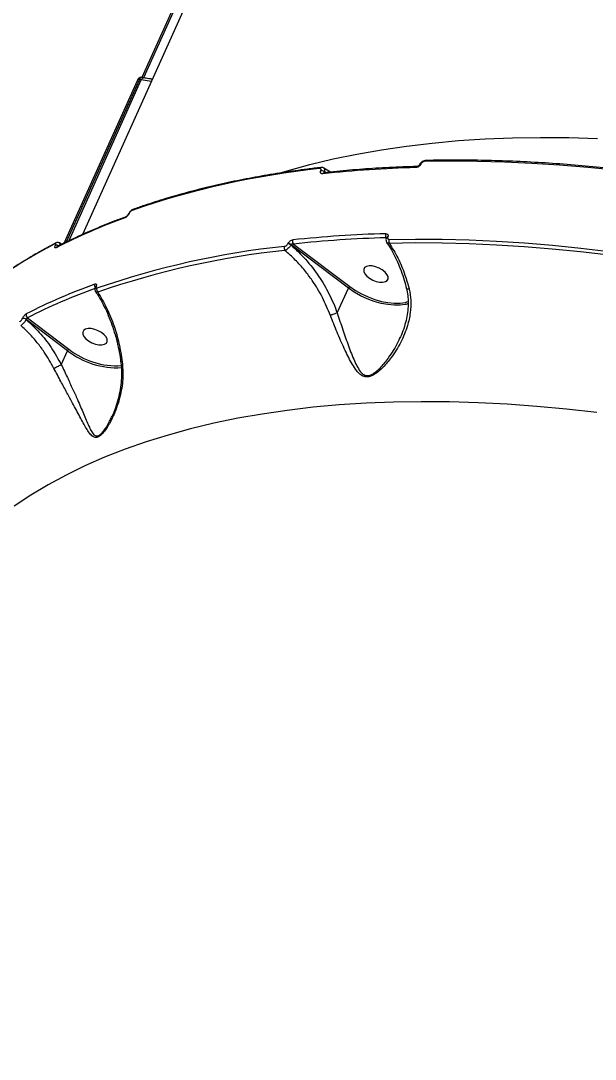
# Model space of a CAD drawing. Header units: millimetres. Extents: x -6901 to 7060, y -7557 to 6158.
# Drawn here: x -1158.6 to -961.8, y 1472.2 to 1827.6 of the extents above; entities that cross this region are included whole.
import ezdxf

# ---------------------------------------------------------------- set-up
doc = ezdxf.new("R2010")
doc.units = ezdxf.units.MM
for name, color, linetype in [('DIKOM_ОБЪЕКТ', 7, 'Continuous'), ('DIKOM_РАЗМЕР_ЗОНА', 7, 'Continuous'), ('DIKOM_РАЗМЕР_ОБЪЕКТА', 7, 'Continuous')]:
    doc.layers.add(name, color=color, linetype=linetype)
doc.styles.add('style1', font='arial.ttf', dxfattribs={"width": 0.8})
doc.dimstyles.new('1-50', dxfattribs={"dimtxt": 300, "dimasz": 200, "dimexe": 100, "dimexo": 0, "dimgap": 100, "dimtad": 1, "dimtxsty": 'style1', "dimcen": 200, "dimclrd": 7, "dimclre": 7, "dimclrt": 7, "dimadec": 1, "dimazin": 2, "dimtfac": 1, "dimtmove": 0, "dimatfit": 2, "dimfxl": 0, "dimlwd": 25, "dimlwe": 18, "dimarcsym": 0})

# ---------------------------------------------------------------- blocks, each defined once
blk = doc.blocks.new('*D2')
at = {"layer": 'Defpoints', "color": 0, "transparency": 16777216}
for p in [(-1102.73, 4151.17), (-5819.23, -4492.42), (4721.24, -4492.42)]:
    blk.add_point(p, dxfattribs=at)
at = {"layer": 'DIKOM_РАЗМЕР_ОБЪЕКТА', "color": 7, "lineweight": 18, "transparency": 16777216}
for p, q in [((-1102.73, 4151.17), (-5919.23, 4151.17)), ((4721.24, -4492.42), (-5919.23, -4492.42))]:
    blk.add_line(p, q, dxfattribs=at)
at = {"layer": 'DIKOM_РАЗМЕР_ОБЪЕКТА', "color": 7, "lineweight": 25, "transparency": 16777216}
blk.add_line((-5819.23, 3951.17), (-5819.23, -4292.42), dxfattribs=at)
at = {"layer": 'DIKOM_РАЗМЕР_ОБЪЕКТА', "color": 7, "transparency": 16777216}
for points in [[(-5852.56, 3951.17), (-5785.89, 3951.17), (-5819.23, 4151.17)], [(-5852.56, -4292.42), (-5785.89, -4292.42), (-5819.23, -4492.42)]]:
    blk.add_solid(points, dxfattribs=at)
at = {"layer": 'DIKOM_РАЗМЕР_ОБЪЕКТА', "color": 7, "transparency": 16777216, "insert": (-6072.4, -170.63), "char_height": 300, "attachment_point": 5, "rotation": 90, "style": 'style1'}
blk.add_mtext('8650', dxfattribs=at)
blk = doc.blocks.new('*D3')
at = {"layer": 'Defpoints', "color": 0, "transparency": 16777216}
for p in [(-1553.27, 6158.28), (-6450.85, -6312.94), (5659.92, -6312.94)]:
    blk.add_point(p, dxfattribs=at)
at = {"layer": 'DIKOM_РАЗМЕР_ЗОНА', "color": 7, "lineweight": 18, "transparency": 16777216}
for p, q in [((-1553.27, 6158.28), (-6550.85, 6158.28)), ((5659.92, -6312.94), (-6550.85, -6312.94))]:
    blk.add_line(p, q, dxfattribs=at)
at = {"layer": 'DIKOM_РАЗМЕР_ЗОНА', "color": 7, "lineweight": 25, "transparency": 16777216}
blk.add_line((-6450.85, 5958.28), (-6450.85, -6112.94), dxfattribs=at)
at = {"layer": 'DIKOM_РАЗМЕР_ЗОНА', "color": 7, "transparency": 16777216}
for points in [[(-6484.18, 5958.28), (-6417.52, 5958.28), (-6450.85, 6158.28)], [(-6484.18, -6112.94), (-6417.52, -6112.94), (-6450.85, -6312.94)]]:
    blk.add_solid(points, dxfattribs=at)
at = {"layer": 'DIKOM_РАЗМЕР_ЗОНА', "color": 7, "transparency": 16777216, "insert": (-6704.02, -77.33), "char_height": 300, "attachment_point": 5, "rotation": 90, "style": 'style1'}
blk.add_mtext('12500', dxfattribs=at)

msp = doc.modelspace()

# ---------------------------------------------------------------- linework, layer by layer
at = {"layer": 'DIKOM_ОБЪЕКТ', "color": 7, "linetype": 'Continuous', "lineweight": 15}
for p, q in [((-1029.138, 1994.79), (-1137.469, 1754.425)), ((-1106.053, 1832.726), (-1117.092, 1808.233)), ((-1105.34, 1832.917), (-1116.513, 1808.126)), ((-1118.601, 1807.285), (-1143.77, 1751.441)), ((-1117.889, 1807.476), (-1142.965, 1751.835)), ((-1142.126, 1752.246), (-1117.285, 1807.364)), ((-1117.285, 1807.364), (-1117.889, 1807.476)), ((-1116.523, 1808.128), (-1117.143, 1808.242)), ((-1021.956, 1778.424), (-1021.975, 1778.382)), ((-1021.51, 1778.638), (-1021.529, 1778.595)), ((-1055.786, 1776.301), (-1055.758, 1776.363)), ((-1052.509, 1775.846), (-1054.743, 1777.193)), ((-1054.65, 1776.01), (-1054.678, 1775.948)), ((-1054.678, 1775.948), (-1054.312, 1775.672)), ((-1054.076, 1775.695), (-1054.65, 1776.01)), ((-1121.637, 1761.561), (-1121.665, 1761.499)), ((-1121.429, 1761.735), (-1121.457, 1761.673)), ((-1033.299, 1753.402), (-1033.319, 1753.359)), ((-1032.854, 1753.616), (-1032.873, 1753.573)), ((-1146.705, 1750.713), (-1146.686, 1750.756)), ((-1146.11, 1750.295), (-1146.109, 1750.295)), ((-1144.459, 1751.104), (-1145.306, 1751.627)), ((-1067.134, 1751.253), (-1067.106, 1751.316)), ((-1065.998, 1750.963), (-1066.026, 1750.901)), ((-1046.32, 1736.132), (-1065.998, 1750.963)), ((-1065.187, 1751.219), (-1045.865, 1736.656)), ((-1132.973, 1736.503), (-1133.001, 1736.441)), ((-1132.765, 1736.677), (-1132.793, 1736.614)), ((-1050.15, 1727.633), (-1046.32, 1736.132)), ((-1026.295, 1731.389), (-1025.886, 1731.514)), ((-1158.027, 1725.669), (-1158.007, 1725.712)), ((-1156.68, 1725.418), (-1156.699, 1725.375)), ((-1142.518, 1714.684), (-1156.68, 1725.418)), ((-1156.254, 1725.964), (-1142.062, 1715.207)), ((-1028.891, 1718.729), (-1028.705, 1719.205)), ((-1144.669, 1709.911), (-1142.518, 1714.684)), ((-1127.467, 1692.012), (-1127.34, 1692.293))]:
    msp.add_line(p, q, dxfattribs=at)
at = {"layer": 'DIKOM_ОБЪЕКТ', "color": 7, "linetype": 'Continuous', "lineweight": 15, "flags": 128}
for points in [[(-1117.285, 1807.364), (-1117.14, 1807.646), (-1116.986, 1807.87), (-1116.827, 1808.029), (-1116.671, 1808.116), (-1116.524, 1808.128)], [(-1113.85, 1806.831), (-1115.273, 1807.027), (-1117.285, 1807.364)], [(-1069.32, 1775.717), (-1067.308, 1776.316), (-1059.582, 1778.434), (-1051.625, 1780.339), (-1043.444, 1782.029), (-1035.047, 1783.501), (-1026.441, 1784.756), (-1017.636, 1785.791), (-1008.638, 1786.606), (-999.456, 1787.2), (-990.099, 1787.572), (-980.575, 1787.722), (-970.894, 1787.65), (-961.064, 1787.356)], [(-944.922, 1775.332), (-954.706, 1776.474), (-964.402, 1777.438), (-974.002, 1778.223), (-983.5, 1778.827), (-992.889, 1779.252), (-1002.163, 1779.496), (-1011.315, 1779.56), (-1020.34, 1779.442)], [(-1032.41, 1752.808), (-1023.387, 1752.927), (-1014.235, 1752.865), (-1004.962, 1752.622), (-995.574, 1752.199), (-986.077, 1751.595), (-976.478, 1750.812), (-966.782, 1749.85), (-956.998, 1748.709)], [(-957.085, 1747.36), (-966.848, 1748.499), (-976.522, 1749.459), (-986.1, 1750.24), (-995.576, 1750.843), (-1004.944, 1751.265), (-1014.196, 1751.507), (-1023.327, 1751.569), (-1032.331, 1751.451)], [(-1033.81, 1741.636), (-1034.735, 1742.376), (-1035.837, 1742.999), (-1037.028, 1743.456), (-1038.21, 1743.709), (-1039.289, 1743.738), (-1040.176, 1743.54), (-1040.799, 1743.132), (-1041.109, 1742.546), (-1041.08, 1741.83), (-1040.715, 1741.043), (-1040.043, 1740.246), (-1039.118, 1739.507), (-1038.016, 1738.883), (-1036.825, 1738.426), (-1035.643, 1738.173), (-1034.565, 1738.144), (-1033.678, 1738.342), (-1033.054, 1738.751), (-1032.744, 1739.336), (-1032.773, 1740.052), (-1033.138, 1740.84), (-1033.81, 1741.636)], [(-1026.939, 1730.508), (-1028.574, 1730.285), (-1030.637, 1730.254), (-1032.851, 1730.463), (-1035.164, 1730.908), (-1037.523, 1731.579), (-1039.872, 1732.459), (-1042.157, 1733.529), (-1044.323, 1734.763), (-1046.32, 1736.132)], [(-1045.865, 1736.656), (-1043.928, 1735.328), (-1041.828, 1734.132), (-1039.613, 1733.095), (-1037.335, 1732.241), (-1035.048, 1731.591), (-1032.804, 1731.159), (-1030.657, 1730.956), (-1028.657, 1730.986), (-1026.85, 1731.25), (-1026.295, 1731.389)], [(-1025.766, 1730.813), (-1026.71, 1730.557), (-1026.939, 1730.508)], [(-1130.009, 1720.188), (-1130.933, 1720.928), (-1132.036, 1721.551), (-1133.226, 1722.008), (-1134.409, 1722.261), (-1135.487, 1722.29), (-1136.374, 1722.092), (-1136.998, 1721.684), (-1137.308, 1721.098), (-1137.279, 1720.382), (-1136.913, 1719.594), (-1136.241, 1718.798), (-1135.316, 1718.059), (-1134.214, 1717.435), (-1133.023, 1716.978), (-1131.841, 1716.725), (-1130.763, 1716.696), (-1129.876, 1716.894), (-1129.252, 1717.302), (-1128.942, 1717.888), (-1128.971, 1718.604), (-1129.336, 1719.392), (-1130.009, 1720.188)], [(-961.282, 1693.509), (-971.613, 1694.685), (-981.833, 1695.642), (-991.932, 1696.377), (-1001.901, 1696.892), (-1011.73, 1697.185), (-1021.41, 1697.255), (-1030.932, 1697.104), (-1040.288, 1696.73), (-1049.469, 1696.135), (-1058.466, 1695.318), (-1067.27, 1694.282), (-1075.874, 1693.026), (-1084.27, 1691.552), (-1092.45, 1689.86), (-1100.405, 1687.954), (-1108.129, 1685.834), (-1115.615, 1683.503), (-1122.856, 1680.962), (-1129.844, 1678.215), (-1136.574, 1675.262), (-1143.039, 1672.108), (-1149.233, 1668.756), (-1155.15, 1665.208), (-1160.785, 1661.467)]]:
    msp.add_lwpolyline(points, dxfattribs=at)
at = {"layer": 'DIKOM_ОБЪЕКТ', "color": 7, "linetype": 'Continuous', "lineweight": 15}
for centre, radius, start, end in [((-1118.113, 1806.887), 0.63, 69.17388, 140.79362), ((-1055.648, 1776.847), 0.578, 100.93667, 160.48359), ((-1012.626, 1379.279), 398.256, 91.53247, 96.12433), ((-1022.755, 1777.226), 0.548, 98.50351, 162.27024), ((-1021.584, 1778.139), 0.46, 83.17872, 148.53112), ((-1021.564, 1778.179), 0.462, 83.27913, 147.72803), ((-1019.816, 1779.273), 0.551, 98.67594, 162.08992), ((-1025.648, 1488.524), 290.129, 96.04316, 109.07184), ((-1055.711, 1774.619), 1.683, 52.14316, 92.54164), ((-1055.683, 1774.681), 1.683, 52.14316, 92.54164), ((-1054.574, 1775.074), 0.572, 100.4583, 160.80676), ((-1119.854, 1762.482), 0.644, 110.7568, 157.65845), ((-1053.094, 1567.147), 205.258, 109.89872, 117.04324), ((-1122.36, 1759.906), 0.644, 110.43742, 157.65218), ((-1121.366, 1761.353), 0.332, 105.8233, 153.93594), ((-1121.338, 1761.415), 0.333, 105.86464, 153.48022), ((-1064.087, 1752.084), 1.399, 157.508, 218.18893), ((-1022.841, 1356.803), 398.095, 91.54083, 96.13402), ((-1022.753, 1356.405), 397.087, 91.54062, 96.1345), ((-1032.162, 1754.162), 1.505, 156.83053, 212.70621), ((-1032.927, 1753.115), 0.462, 83.26403, 147.99605), ((-1032.908, 1753.158), 0.461, 83.24431, 148.11376), ((-1030.994, 1752.21), 1.537, 157.09286, 209.59768), ((-1078.78, 1617.839), 149.791, 117.03944, 136.25537), ((-1146.253, 1750.988), 0.678, 118.22259, 156.62298), ((-1146.308, 1749.494), 1.282, 55.78645, 108.06536), ((-1146.286, 1749.525), 1.294, 54.54947, 107.9957), ((-1145.796, 1749.695), 0.677, 117.82808, 156.65767), ((-1037.677, 1462.002), 290.015, 96.05296, 109.08502), ((-1037.585, 1461.282), 289.379, 96.05308, 109.08494), ((-1066.955, 1749.868), 1.408, 157.76393, 215.60372), ((-1067.059, 1749.571), 1.684, 52.15351, 92.54249), ((-1067.031, 1749.634), 1.684, 52.15354, 92.54268), ((-1063.336, 1544.602), 205.159, 109.912, 117.059), ((-1063.151, 1543.706), 204.661, 109.91198, 117.0593), ((-1132.096, 1737.061), 1.194, 158.65648, 217.28372), ((-1132.701, 1736.293), 0.334, 105.95658, 153.32295), ((-1132.674, 1736.357), 0.332, 105.85417, 154.40405), ((-1131.362, 1735.641), 1.221, 159.12238, 226.49498), ((-1045.247, 1735.659), 1.173, 121.80756, 156.24587), ((-1157.637, 1724.284), 1.438, 49.29662, 105.7136), ((-1157.618, 1724.327), 1.438, 49.2894, 105.72081), ((-1155.579, 1726.903), 1.157, 159.73758, 234.318), ((-1125.643, 1736.232), 27.369, 231.93362, 273.27468), ((-1125.807, 1735.785), 26.223, 231.6948, 273.74774)]:
    msp.add_arc(centre, radius, start, end, dxfattribs=at)
for points, knots in [([(-1117.147, 1808.225), (-1117.238, 1808.242), (-1117.454, 1808.283), (-1117.789, 1808.188), (-1118.103, 1808.001), (-1118.376, 1807.707), (-1118.53, 1807.461), (-1118.599, 1807.29), (-1118.601, 1807.284)], [0, 0, 0, 0, 0.1397182, 0.3333376, 0.5182462, 0.7146963, 0.9901661, 1, 1, 1, 1]), ([(-1117.144, 1808.233), (-1117.218, 1808.232), (-1117.372, 1808.228), (-1117.64, 1807.96), (-1117.806, 1807.637), (-1117.889, 1807.476)], [0, 0, 0, 0, 0.3134897, 0.6567007, 1, 1, 1, 1]), ([(-1113.475, 1807.663), (-1113.868, 1807.709), (-1114.866, 1807.826), (-1115.897, 1808.014), (-1116.523, 1808.128)], [0, 0, 0, 0, 0.39305, 1, 1, 1, 1]), ([(-1055.756, 1777.414), (-1057.285, 1777.234), (-1061.72, 1776.711), (-1068.926, 1775.695), (-1077.308, 1774.304), (-1085.5, 1772.717), (-1093.497, 1770.936), (-1101.293, 1768.965), (-1108.878, 1766.801), (-1115.121, 1764.82), (-1118.799, 1763.533), (-1120.082, 1763.084)], [0, 0, 0, 0, 0.0652739, 0.1893058, 0.3133431, 0.4373823, 0.5614218, 0.68546, 0.8094961, 0.9335277, 1, 1, 1, 1]), ([(-1054.759, 1777.176), (-1054.815, 1777.22), (-1054.997, 1777.36), (-1055.355, 1777.438), (-1055.634, 1777.411), (-1055.756, 1777.399)], [0, 0, 0, 0, 0.1988579, 0.6476731, 1, 1, 1, 1]), ([(-1022.836, 1777.767), (-1024.471, 1777.716), (-1029.212, 1777.568), (-1036.942, 1777.169), (-1045.938, 1776.524), (-1051.78, 1775.931), (-1054.678, 1775.637)], [0, 0, 0, 0, 0.1498896, 0.4347119, 0.7195485, 1, 1, 1, 1]), ([(-1021.529, 1778.595), (-1021.574, 1778.509), (-1021.687, 1778.291), (-1021.982, 1777.958), (-1022.392, 1777.654), (-1022.848, 1777.442), (-1023.134, 1777.409), (-1023.277, 1777.392)], [0, 0, 0, 0, 0.1407494, 0.3552958, 0.5700203, 0.7849809, 1, 1, 1, 1]), ([(-1021.978, 1778.379), (-1021.99, 1778.354), (-1022.017, 1778.297), (-1022.114, 1778.169), (-1022.257, 1778.029), (-1022.434, 1777.903), (-1022.617, 1777.815), (-1022.753, 1777.774), (-1022.826, 1777.767), (-1022.835, 1777.767), (-1022.835, 1777.767)], [0, 0, 0, 0, 0.1162868, 0.2582951, 0.4037526, 0.564645, 0.7263375, 0.8665819, 0.9974456, 1, 1, 1, 1]), ([(-1019.9, 1779.801), (-1019.964, 1779.803), (-1020.241, 1779.814), (-1020.759, 1779.638), (-1021.38, 1779.236), (-1021.809, 1778.792), (-1021.907, 1778.484), (-1021.929, 1778.418)], [0, 0, 0, 0, 0.0765173, 0.3307062, 0.6153941, 0.9168266, 1, 1, 1, 1]), ([(-1020.34, 1779.442), (-1020.435, 1779.432), (-1020.626, 1779.41), (-1020.931, 1779.269), (-1021.206, 1779.066), (-1021.404, 1778.843), (-1021.48, 1778.697), (-1021.51, 1778.638)], [0, 0, 0, 0, 0.2142878, 0.4284556, 0.6429097, 0.8577519, 1, 1, 1, 1]), ([(-944.513, 1775.709), (-946.313, 1775.93), (-951.534, 1776.569), (-960.106, 1777.478), (-970.188, 1778.373), (-980.16, 1779.067), (-990.016, 1779.566), (-999.749, 1779.867), (-1009.182, 1779.967), (-1015.869, 1779.906), (-1019.365, 1779.829), (-1019.899, 1779.817)], [0, 0, 0, 0, 0.0688411, 0.1996445, 0.3304537, 0.4612671, 0.592083, 0.7229034, 0.8537275, 0.9776716, 1, 1, 1, 1]), ([(-1055.758, 1776.363), (-1055.728, 1776.446), (-1055.669, 1776.612), (-1055.694, 1776.821), (-1055.803, 1776.972), (-1055.977, 1777.049), (-1056.126, 1777.043), (-1056.193, 1777.04)], [0, 0, 0, 0, 0.2039611, 0.4079768, 0.6135483, 0.8265617, 1, 1, 1, 1]), ([(-1055.115, 1775.262), (-1055.218, 1775.258), (-1055.448, 1775.251), (-1055.716, 1775.371), (-1055.882, 1775.605), (-1055.921, 1775.923), (-1055.831, 1776.175), (-1055.786, 1776.301)], [0, 0, 0, 0, 0.1741996, 0.3896078, 0.5958344, 0.7979043, 1, 1, 1, 1]), ([(-1054.749, 1777.182), (-1054.733, 1777.177), (-1054.614, 1777.138), (-1054.518, 1776.908), (-1054.481, 1776.517), (-1054.594, 1776.179), (-1054.65, 1776.01)], [0, 0, 0, 0, 0.0492593, 0.3654031, 0.6823241, 1, 1, 1, 1]), ([(-1054.678, 1775.948), (-1054.69, 1775.912), (-1054.704, 1775.867), (-1054.699, 1775.778), (-1054.689, 1775.719), (-1054.655, 1775.685), (-1054.655, 1775.685)], [0, 0, 0, 0, 0.3967148, 0.4817328, 0.9952152, 1, 1, 1, 1]), ([(-1054.67, 1775.639), (-1054.682, 1775.637), (-1054.705, 1775.635), (-1054.695, 1775.634), (-1054.691, 1775.634)], [0, 0, 0, 0, 0.527453, 1, 1, 1, 1]), ([(-1122.592, 1760.507), (-1123.831, 1760.048), (-1127.424, 1758.717), (-1133.197, 1756.371), (-1139.818, 1753.439), (-1144.024, 1751.337), (-1146.112, 1750.294)], [0, 0, 0, 0, 0.1498875, 0.4345726, 0.7192454, 1, 1, 1, 1]), ([(-1121.457, 1761.673), (-1121.49, 1761.604), (-1121.589, 1761.4), (-1121.837, 1761.038), (-1122.199, 1760.642), (-1122.597, 1760.316), (-1122.836, 1760.206), (-1122.956, 1760.151)], [0, 0, 0, 0, 0.1082914, 0.3204194, 0.5430805, 0.7715745, 1, 1, 1, 1]), ([(-1121.665, 1761.499), (-1121.689, 1761.449), (-1121.74, 1761.345), (-1121.875, 1761.143), (-1122.053, 1760.925), (-1122.258, 1760.726), (-1122.438, 1760.587), (-1122.56, 1760.519), (-1122.579, 1760.512), (-1122.586, 1760.509)], [0, 0, 0, 0, 0.1262996, 0.2631831, 0.4242127, 0.6013317, 0.7629337, 0.9070232, 1, 1, 1, 1]), ([(-1120.078, 1763.07), (-1120.13, 1763.056), (-1120.373, 1762.988), (-1120.762, 1762.709), (-1121.242, 1762.225), (-1121.545, 1761.815), (-1121.621, 1761.583), (-1121.628, 1761.561)], [0, 0, 0, 0, 0.0772637, 0.3654845, 0.6551963, 0.9672637, 1, 1, 1, 1]), ([(-1120.449, 1762.727), (-1120.528, 1762.692), (-1120.685, 1762.621), (-1120.945, 1762.408), (-1121.18, 1762.151), (-1121.341, 1761.915), (-1121.406, 1761.781), (-1121.429, 1761.735)], [0, 0, 0, 0, 0.2287888, 0.4578335, 0.6784768, 0.8883455, 1, 1, 1, 1]), ([(-1067.106, 1751.316), (-1067.072, 1751.384), (-1066.971, 1751.586), (-1066.7, 1751.925), (-1066.287, 1752.273), (-1065.818, 1752.531), (-1065.526, 1752.59), (-1065.38, 1752.619)], [0, 0, 0, 0, 0.1082985, 0.3204386, 0.5430631, 0.7715734, 1, 1, 1, 1]), ([(-1033.546, 1754.754), (-1033.415, 1754.745), (-1033.152, 1754.727), (-1032.878, 1754.535), (-1032.736, 1754.244), (-1032.738, 1753.919), (-1032.821, 1753.702), (-1032.854, 1753.616)], [0, 0, 0, 0, 0.2150127, 0.4299762, 0.6446907, 0.8592345, 1, 1, 1, 1]), ([(-1033.318, 1753.36), (-1033.318, 1753.359), (-1033.427, 1753.169), (-1033.502, 1752.76), (-1033.465, 1752.212), (-1033.288, 1751.94), (-1033.216, 1751.829)], [0, 0, 0, 0, 0.0005038, 0.4018922, 0.753919, 1, 1, 1, 1]), ([(-1033.279, 1753.455), (-1033.279, 1753.457), (-1033.279, 1753.465), (-1033.281, 1753.437), (-1033.299, 1753.402), (-1033.3, 1753.401)], [0, 0, 0, 0, 0.3226189, 0.9860965, 1, 1, 1, 1]), ([(-1032.873, 1753.573), (-1032.895, 1753.515), (-1032.951, 1753.369), (-1032.952, 1753.151), (-1032.857, 1752.957), (-1032.673, 1752.828), (-1032.498, 1752.815), (-1032.41, 1752.808)], [0, 0, 0, 0, 0.1422737, 0.3570966, 0.5715515, 0.7857115, 1, 1, 1, 1]), ([(-1146.574, 1751.585), (-1147.661, 1751.007), (-1150.812, 1749.333), (-1155.84, 1746.426), (-1161.574, 1742.811), (-1167.051, 1739.023), (-1172.271, 1735.067), (-1177.23, 1730.948), (-1181.839, 1726.742), (-1184.991, 1723.593), (-1186.6, 1721.886), (-1186.862, 1721.609)], [0, 0, 0, 0, 0.0688361, 0.1994996, 0.330145, 0.4607628, 0.5913497, 0.7219024, 0.8524184, 0.975986, 1, 1, 1, 1]), ([(-1146.686, 1750.756), (-1146.662, 1750.813), (-1146.603, 1750.955), (-1146.569, 1751.142), (-1146.603, 1751.276), (-1146.705, 1751.327), (-1146.818, 1751.28), (-1146.875, 1751.257)], [0, 0, 0, 0, 0.1422552, 0.3570521, 0.5715319, 0.7856932, 1, 1, 1, 1]), ([(-1146.417, 1749.963), (-1146.503, 1749.929), (-1146.676, 1749.86), (-1146.829, 1749.936), (-1146.879, 1750.138), (-1146.828, 1750.417), (-1146.74, 1750.629), (-1146.705, 1750.713)], [0, 0, 0, 0, 0.215053, 0.4299778, 0.6447227, 0.8592134, 1, 1, 1, 1]), ([(-1145.325, 1751.556), (-1145.333, 1751.564), (-1145.441, 1751.667), (-1145.721, 1751.742), (-1146.088, 1751.756), (-1146.373, 1751.689), (-1146.517, 1751.605), (-1146.567, 1751.575)], [0, 0, 0, 0, 0.0257426, 0.3298113, 0.5985629, 0.8581535, 1, 1, 1, 1]), ([(-1145.352, 1751.549), (-1145.322, 1751.539), (-1145.212, 1751.503), (-1145.163, 1751.248), (-1145.207, 1750.872), (-1145.315, 1750.578), (-1145.358, 1750.462)], [0, 0, 0, 0, 0.1277148, 0.4549162, 0.7827602, 1, 1, 1, 1]), ([(-1068.258, 1750.4), (-1068.163, 1750.42), (-1067.972, 1750.458), (-1067.667, 1750.627), (-1067.4, 1750.854), (-1067.223, 1751.075), (-1067.157, 1751.208), (-1067.134, 1751.253)], [0, 0, 0, 0, 0.2288541, 0.4578596, 0.6785508, 0.888374, 1, 1, 1, 1]), ([(-1066.026, 1750.901), (-1066.075, 1750.811), (-1066.215, 1750.553), (-1066.557, 1750.105), (-1067.053, 1749.623), (-1067.603, 1749.232), (-1067.935, 1749.109), (-1068.1, 1749.048)], [0, 0, 0, 0, 0.1131683, 0.325929, 0.5479839, 0.7754316, 1, 1, 1, 1]), ([(-1052.509, 1726.778), (-1053.359, 1728.834), (-1055.079, 1732.997), (-1058.191, 1738.075), (-1061.381, 1742.325), (-1064.489, 1745.838), (-1066.891, 1747.973), (-1068.1, 1749.048)], [0, 0, 0, 0, 0.239879, 0.4858752, 0.6394209, 0.818549, 1, 1, 1, 1]), ([(-1066.026, 1750.901), (-1064.324, 1749.314), (-1060.874, 1746.098), (-1056.525, 1740.394), (-1052.803, 1734.223), (-1051.042, 1729.848), (-1050.15, 1727.633)], [0, 0, 0, 0, 0.2516513, 0.5098603, 0.7518708, 1, 1, 1, 1]), ([(-1065.187, 1751.219), (-1065.262, 1751.23), (-1065.41, 1751.252), (-1065.635, 1751.224), (-1065.816, 1751.156), (-1065.914, 1751.08), (-1065.968, 1751.019), (-1065.986, 1750.986), (-1065.998, 1750.963)], [0, 0, 0, 0, 0.2553528, 0.4988906, 0.7167149, 0.8616288, 0.9069552, 1, 1, 1, 1]), ([(-1033.253, 1751.777), (-1032.955, 1751.344), (-1032.123, 1750.134), (-1030.876, 1747.893), (-1029.515, 1745.093), (-1028.295, 1742.08), (-1027.245, 1739.024), (-1026.689, 1736.918), (-1026.427, 1735.924)], [0, 0, 0, 0, 0.1011422, 0.2822882, 0.4650957, 0.6493297, 0.8345952, 1, 1, 1, 1]), ([(-1032.331, 1751.451), (-1032.5, 1751.463), (-1032.84, 1751.487), (-1033.132, 1751.64), (-1033.196, 1751.785), (-1033.205, 1751.806)], [0, 0, 0, 0, 0.461246, 0.9220615, 1, 1, 1, 1]), ([(-1032.331, 1751.451), (-1031.326, 1749.835), (-1029.29, 1746.559), (-1027.044, 1741.162), (-1025.988, 1737.384), (-1025.531, 1735.751)], [0, 0, 0, 0, 0.3558568, 0.7214821, 1, 1, 1, 1]), ([(-1133.208, 1737.496), (-1133.126, 1737.519), (-1132.941, 1737.571), (-1132.738, 1737.512), (-1132.626, 1737.331), (-1132.623, 1737.047), (-1132.718, 1736.8), (-1132.765, 1736.677)], [0, 0, 0, 0, 0.1741507, 0.3895761, 0.5958189, 0.7978777, 1, 1, 1, 1]), ([(-1132.993, 1736.441), (-1133.013, 1736.403), (-1133.125, 1736.178), (-1133.199, 1735.792), (-1133.162, 1735.312), (-1133.016, 1735.084), (-1132.958, 1734.994)], [0, 0, 0, 0, 0.0815563, 0.4817497, 0.7950685, 1, 1, 1, 1]), ([(-1132.982, 1734.957), (-1132.739, 1734.608), (-1131.929, 1733.448), (-1130.671, 1731.229), (-1129.221, 1728.329), (-1127.918, 1725.224), (-1126.77, 1721.968), (-1125.786, 1718.587), (-1124.994, 1715.107), (-1124.505, 1712.558), (-1124.338, 1711.163), (-1124.316, 1710.974)], [0, 0, 0, 0, 0.0567416, 0.1889409, 0.3214359, 0.4542345, 0.587036, 0.7183277, 0.8491275, 0.9794933, 1, 1, 1, 1]), ([(-1132.926, 1736.629), (-1132.926, 1736.631), (-1132.925, 1736.638), (-1132.936, 1736.587), (-1132.964, 1736.526), (-1132.975, 1736.5)], [0, 0, 0, 0, 0.1862552, 0.666502, 1, 1, 1, 1]), ([(-1132.203, 1734.756), (-1132.322, 1734.746), (-1132.589, 1734.723), (-1132.849, 1734.808), (-1132.921, 1734.944), (-1132.942, 1734.984)], [0, 0, 0, 0, 0.3655584, 0.8186306, 1, 1, 1, 1]), ([(-1132.793, 1736.614), (-1132.824, 1736.533), (-1132.887, 1736.37), (-1132.885, 1736.183), (-1132.811, 1736.065), (-1132.677, 1736.028), (-1132.557, 1736.061), (-1132.503, 1736.076)], [0, 0, 0, 0, 0.2039591, 0.408026, 0.6135259, 0.8264989, 1, 1, 1, 1]), ([(-1132.203, 1734.756), (-1131.152, 1733.021), (-1129.02, 1729.502), (-1126.639, 1723.487), (-1124.825, 1717.241), (-1124.148, 1713.018), (-1123.805, 1710.883)], [0, 0, 0, 0, 0.2625646, 0.5326621, 0.763646, 1, 1, 1, 1]), ([(-1025.531, 1735.751), (-1025.302, 1734.505), (-1024.809, 1731.832), (-1025.074, 1727.607), (-1026.151, 1722.759), (-1028.291, 1717.544), (-1031.213, 1712.778), (-1033.946, 1709.482), (-1036.066, 1707.513), (-1037.723, 1706.346), (-1038.977, 1705.862), (-1040.033, 1705.703), (-1041.166, 1705.816), (-1042.626, 1706.744), (-1043.997, 1708.401), (-1045.754, 1711.259), (-1047.801, 1715.42), (-1049.817, 1720.007), (-1051.399, 1723.861), (-1052.138, 1725.803), (-1052.509, 1726.778)], [0, 0, 0, 0, 0.0590574, 0.1267733, 0.1965293, 0.2899981, 0.3861938, 0.4527708, 0.4864324, 0.5209075, 0.5489141, 0.5542514, 0.5800476, 0.6152121, 0.6617358, 0.7094949, 0.8061421, 0.9056056, 0.9525542, 1, 1, 1, 1]), ([(-1026.445, 1735.924), (-1026.394, 1735.745), (-1026.122, 1734.792), (-1025.911, 1732.963), (-1025.818, 1730.426), (-1026.043, 1727.756), (-1026.556, 1725.001), (-1027.399, 1722.206), (-1028.173, 1720.096), (-1028.749, 1718.96), (-1028.868, 1718.726)], [0, 0, 0, 0, 0.0315648, 0.16814, 0.3127168, 0.4650728, 0.623878, 0.7873345, 0.9562778, 1, 1, 1, 1]), ([(-1025.531, 1735.751), (-1025.563, 1735.749), (-1025.689, 1735.744), (-1025.962, 1735.747), (-1026.277, 1735.798), (-1026.349, 1735.895), (-1026.385, 1735.943)], [0, 0, 0, 0, 0.0668084, 0.2617118, 0.6348063, 1, 1, 1, 1]), ([(-1050.152, 1727.632), (-1050.334, 1727.576), (-1050.7, 1727.464), (-1051.346, 1727.239), (-1051.904, 1727.029), (-1052.285, 1726.875), (-1052.452, 1726.803), (-1052.509, 1726.778)], [0, 0, 0, 0, 0.2487934, 0.4975777, 0.7463707, 0.9126789, 1, 1, 1, 1]), ([(-1050.15, 1727.633), (-1050.151, 1727.633), (-1050.151, 1727.632), (-1050.151, 1727.632), (-1050.152, 1727.632), (-1050.152, 1727.632)], [0, 0, 0, 0, 0.4888768, 0.8589387, 1, 1, 1, 1]), ([(-1050.152, 1727.632), (-1050.152, 1727.631), (-1049.56, 1725.672), (-1048.255, 1721.788), (-1046.315, 1716.247), (-1044.69, 1712.012), (-1043.25, 1709.017), (-1042.139, 1707.3), (-1040.882, 1706.295), (-1039.864, 1706.161), (-1038.914, 1706.317), (-1037.767, 1706.818), (-1036.251, 1708.004), (-1034.27, 1710.012), (-1031.77, 1713.358), (-1029.757, 1716.467), (-1028.962, 1718.542), (-1028.891, 1718.729)], [0, 0, 0, 0, 0.0000245, 0.1341411, 0.2718181, 0.4130813, 0.4780006, 0.5439979, 0.5906152, 0.6237447, 0.6305876, 0.6669802, 0.7125202, 0.7598689, 0.8534452, 0.9868614, 1, 1, 1, 1]), ([(-1158.923, 1724.601), (-1158.858, 1724.642), (-1158.729, 1724.723), (-1158.506, 1724.942), (-1158.293, 1725.205), (-1158.128, 1725.459), (-1158.056, 1725.609), (-1158.027, 1725.669)], [0, 0, 0, 0, 0.2142738, 0.4284691, 0.6429285, 0.8577306, 1, 1, 1, 1]), ([(-1156.699, 1725.375), (-1156.761, 1725.259), (-1156.916, 1724.968), (-1157.263, 1724.473), (-1157.706, 1723.965), (-1158.167, 1723.54), (-1158.432, 1723.384), (-1158.564, 1723.306)], [0, 0, 0, 0, 0.1423725, 0.3572639, 0.5716728, 0.7857293, 1, 1, 1, 1]), ([(-1158.007, 1725.712), (-1157.965, 1725.8), (-1157.857, 1726.023), (-1157.611, 1726.403), (-1157.293, 1726.795), (-1156.957, 1727.123), (-1156.762, 1727.244), (-1156.664, 1727.304)], [0, 0, 0, 0, 0.1407471, 0.3552887, 0.5700135, 0.7849592, 1, 1, 1, 1]), ([(-1156.699, 1725.375), (-1155.17, 1723.948), (-1152.073, 1721.059), (-1147.981, 1715.831), (-1145.78, 1711.897), (-1144.669, 1709.911)], [0, 0, 0, 0, 0.3257321, 0.659683, 1, 1, 1, 1]), ([(-1156.254, 1725.964), (-1156.284, 1725.942), (-1156.345, 1725.899), (-1156.45, 1725.785), (-1156.551, 1725.65), (-1156.63, 1725.522), (-1156.666, 1725.447), (-1156.68, 1725.418)], [0, 0, 0, 0, 0.2150171, 0.4300027, 0.6448221, 0.8592165, 1, 1, 1, 1]), ([(-1147.193, 1708.625), (-1148.246, 1710.525), (-1149.961, 1713.618), (-1152.888, 1717.495), (-1155.57, 1720.572), (-1157.554, 1722.383), (-1158.564, 1723.306)], [0, 0, 0, 0, 0.3422184, 0.5572671, 0.7746058, 1, 1, 1, 1]), ([(-1142.062, 1715.207), (-1142.072, 1715.202), (-1142.094, 1715.191), (-1142.15, 1715.154), (-1142.238, 1715.082), (-1142.349, 1714.959), (-1142.45, 1714.82), (-1142.495, 1714.729), (-1142.518, 1714.684)], [0, 0, 0, 0, 0.0701585, 0.1414491, 0.3560385, 0.5707533, 0.7854129, 1, 1, 1, 1]), ([(-1123.805, 1710.883), (-1123.677, 1709.152), (-1123.398, 1705.382), (-1124.305, 1699.562), (-1125.922, 1694.367), (-1127.642, 1690.67), (-1128.986, 1688.377), (-1130.1, 1686.82), (-1131.277, 1685.593), (-1132.154, 1685.099), (-1133.067, 1684.936), (-1134.015, 1685.294), (-1135.063, 1686.467), (-1136.455, 1688.624), (-1138.255, 1691.977), (-1140.492, 1696.169), (-1142.734, 1700.309), (-1144.912, 1704.283), (-1146.412, 1707.14), (-1147.193, 1708.625)], [0, 0, 0, 0, 0.0790182, 0.1721795, 0.2680572, 0.328729, 0.3610579, 0.3938989, 0.4223316, 0.4513191, 0.4599436, 0.4989914, 0.5446042, 0.5914342, 0.68762, 0.7865812, 0.8546765, 0.9244445, 1, 1, 1, 1]), ([(-1144.673, 1709.906), (-1144.841, 1709.817), (-1145.177, 1709.638), (-1145.784, 1709.324), (-1146.383, 1709.021), (-1146.833, 1708.798), (-1147.082, 1708.678), (-1147.17, 1708.636), (-1147.193, 1708.625)], [0, 0, 0, 0, 0.2126916, 0.4254001, 0.6381114, 0.8508054, 0.9619277, 1, 1, 1, 1]), ([(-1144.669, 1709.911), (-1144.67, 1709.91), (-1144.671, 1709.908), (-1144.673, 1709.907), (-1144.673, 1709.906)], [0, 0, 0, 0, 0.6191425, 1, 1, 1, 1]), ([(-1144.673, 1709.906), (-1144.673, 1709.906), (-1143.981, 1708.431), (-1142.655, 1705.61), (-1140.779, 1701.61), (-1138.896, 1697.436), (-1137.034, 1693.08), (-1135.6, 1689.565), (-1134.472, 1687.211), (-1133.639, 1685.919), (-1132.82, 1685.449), (-1132.082, 1685.547), (-1131.641, 1685.768), (-1130.955, 1686.314), (-1130.131, 1687.225), (-1129.102, 1688.766), (-1128.166, 1690.387), (-1127.681, 1691.515), (-1127.467, 1692.012)], [0, 0, 0, 0, 0.0000472, 0.1094019, 0.2091454, 0.3113095, 0.4524677, 0.5972435, 0.6627738, 0.7293996, 0.7825348, 0.7939798, 0.823565, 0.8324299, 0.8710192, 0.91659, 0.9632411, 1, 1, 1, 1]), ([(-1124.331, 1710.969), (-1124.243, 1710.308), (-1124.026, 1708.685), (-1124.013, 1706.026), (-1124.241, 1702.98), (-1124.778, 1699.815), (-1125.592, 1696.702), (-1126.487, 1694.063), (-1127.178, 1692.572), (-1127.443, 1692.001)], [0, 0, 0, 0, 0.1019141, 0.2502144, 0.4069532, 0.5711525, 0.7433784, 0.9016607, 1, 1, 1, 1]), ([(-1123.805, 1710.883), (-1123.855, 1710.883), (-1123.999, 1710.886), (-1124.2, 1710.909), (-1124.329, 1710.94), (-1124.299, 1710.974), (-1124.297, 1710.976)], [0, 0, 0, 0, 0.169548, 0.4923331, 0.9752994, 1, 1, 1, 1])]:
    msp.add_open_spline(points, degree=3, knots=knots, dxfattribs=at)

# ---------------------------------------------------------------- dimensions: what is measured, and where the dimension line sits
at = {"layer": 'DIKOM_РАЗМЕР_ЗОНА'}
dim = msp.add_linear_dim(base=(-6450.85, -6312.937), p1=(-1553.272, 6158.285), p2=(5659.925, -6312.937), angle=90, text='12500', dimstyle='1-50', dxfattribs=at)
dim.commit()
dim.dimension.update_dxf_attribs({"geometry": '*D3', "text_midpoint": (-6450.85, -77.326), "dimtype": 160})
at = {"layer": 'DIKOM_РАЗМЕР_ОБЪЕКТА'}
dim = msp.add_linear_dim(base=(-5819.225, -4492.425), p1=(-1102.732, 4151.169), p2=(4721.24, -4492.425), angle=90, text='8650', dimstyle='1-50', dxfattribs=at)
dim.commit()
dim.dimension.update_dxf_attribs({"geometry": '*D2', "text_midpoint": (-5819.225, -170.628), "dimtype": 160})

doc.saveas('drawing.dxf')
